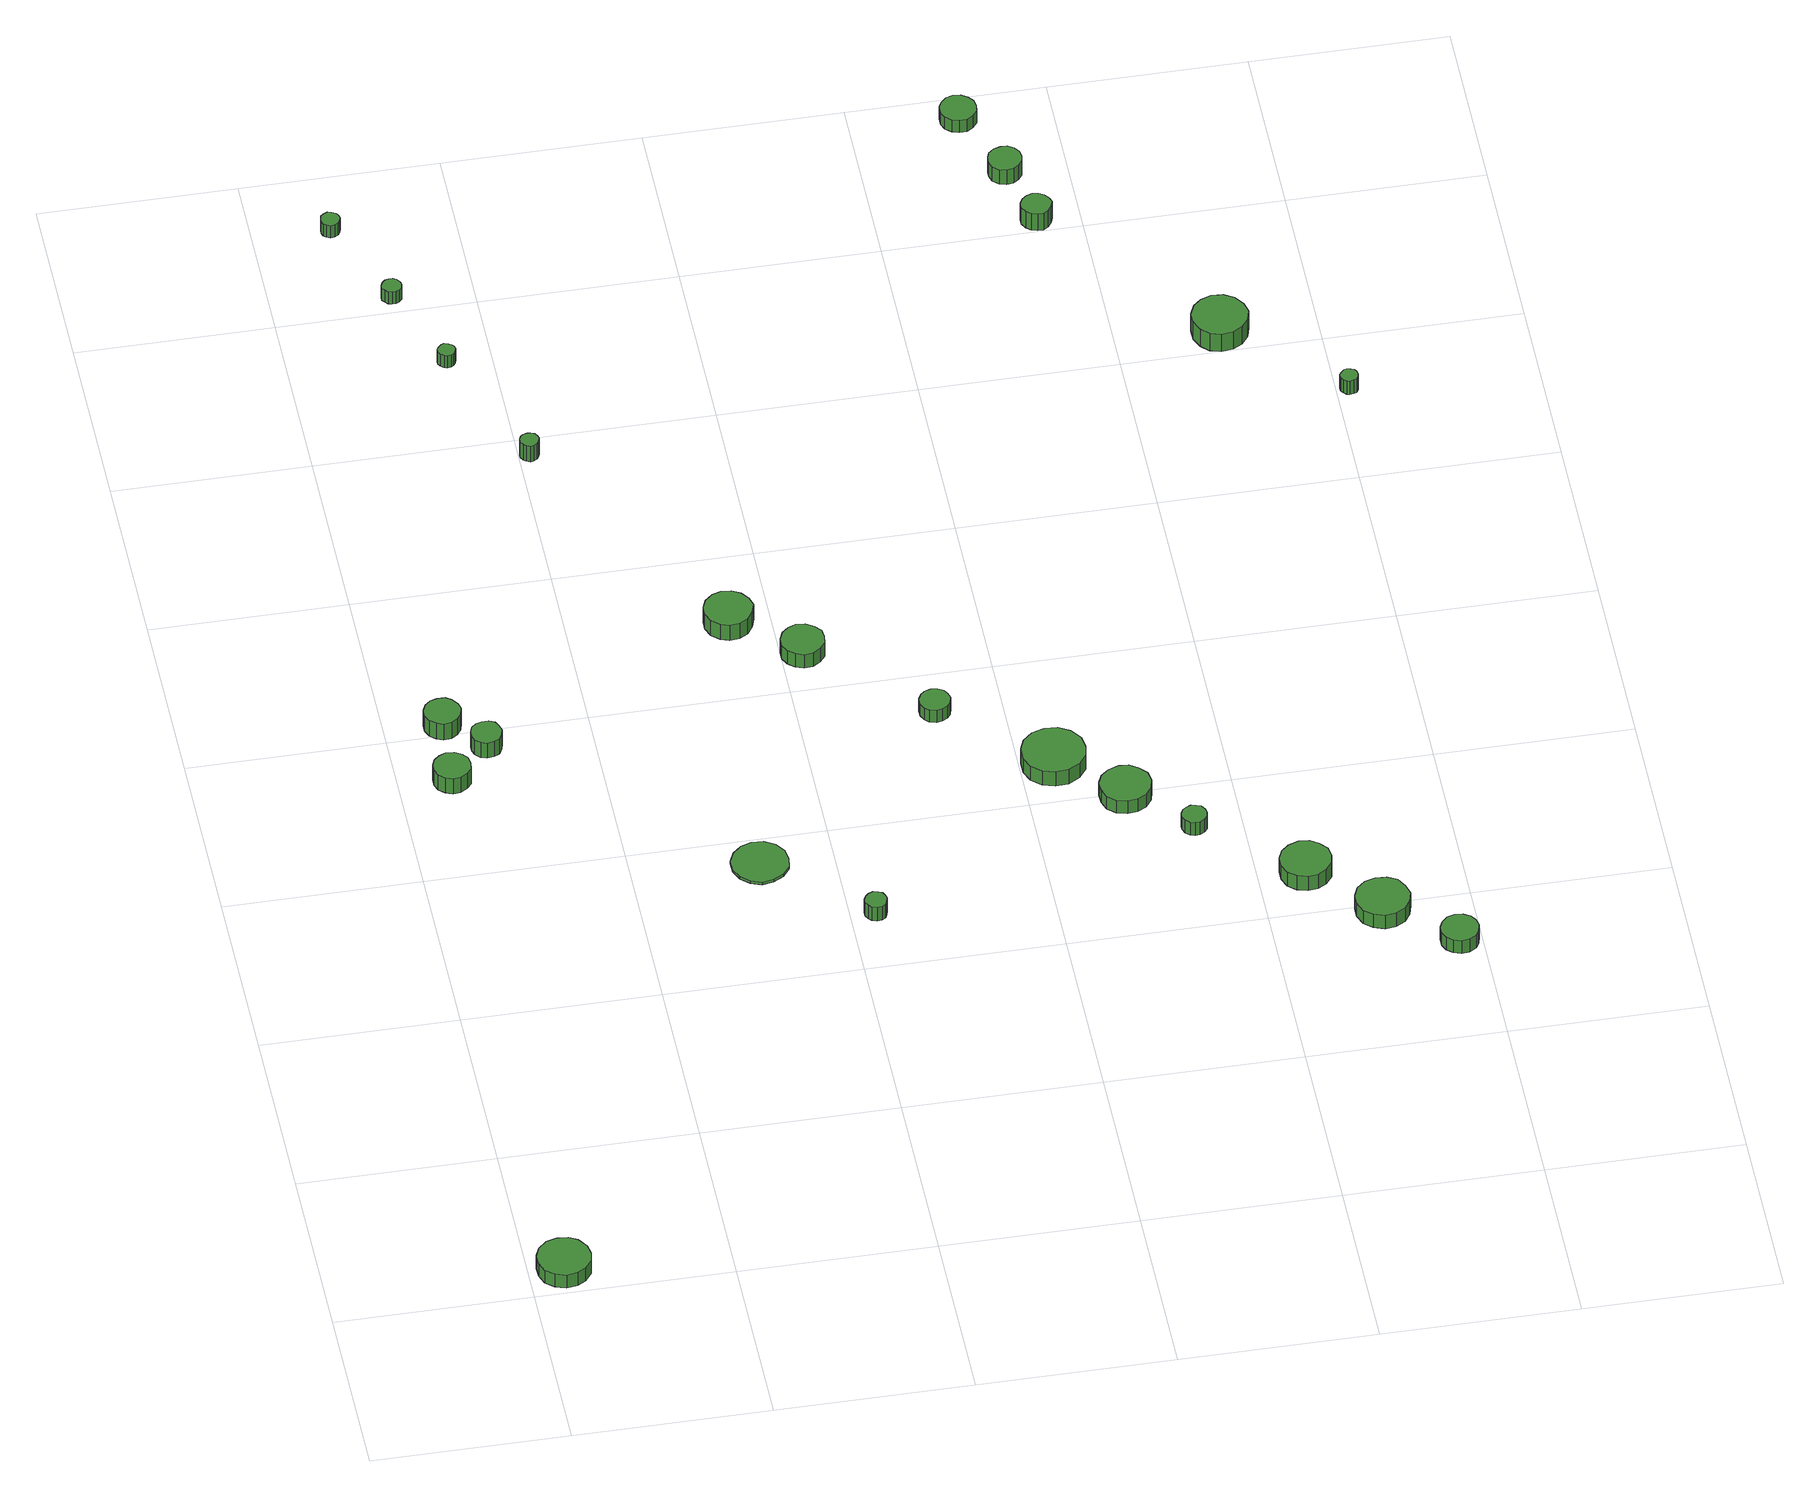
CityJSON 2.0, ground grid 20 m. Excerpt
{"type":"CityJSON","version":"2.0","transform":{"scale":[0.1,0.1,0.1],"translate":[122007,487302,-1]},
"CityObjects":{
"tree1":{"type":"SolitaryVegetationObject","attributes":{"function":"something"},"geometry":[{"type":"MultiSurface","lod":"1","boundaries":[[[0,1,2,3,4,5,6,7,8,9,10,11,12,13,14]],[[15,16,17,18,19,20,21,22,23,24,25,26,27,28,29]],[[0,29,28,1]],[[1,28,27,2]],[[2,27,26,3]],[[3,26,25,4]],[[4,25,24,5]],[[5,24,23,6]],[[6,23,22,7]],[[7,22,21,8]],[[8,21,20,9]],[[9,20,19,10]],[[10,19,18,11]],[[11,18,17,12]],[[12,17,16,13]],[[13,16,15,14]],[[14,15,29,0]]]}]},
"tree2":{"type":"SolitaryVegetationObject","attributes":{"function":"something"},"geometry":[{"type":"MultiSurface","lod":"1","boundaries":[[[30,31,32,33,34,35,36,37,38,39,40,41,42,43,44]],[[45,46,47,48,49,50,51,52,53,54,55,56,57,58,59]],[[30,59,58,31]],[[31,58,57,32]],[[32,57,56,33]],[[33,56,55,34]],[[34,55,54,35]],[[35,54,53,36]],[[36,53,52,37]],[[37,52,51,38]],[[38,51,50,39]],[[39,50,49,40]],[[40,49,48,41]],[[41,48,47,42]],[[42,47,46,43]],[[43,46,45,44]],[[44,45,59,30]]]}]},
"tree3":{"type":"SolitaryVegetationObject","attributes":{"function":"something"},"geometry":[{"type":"MultiSurface","lod":"1","boundaries":[[[60,61,62,63,64,65,66,67,68,69,70,71,72,73,74]],[[75,76,77,78,79,80,81,82,83,84,85,86,87,88,89]],[[60,89,88,61]],[[61,88,87,62]],[[62,87,86,63]],[[63,86,85,64]],[[64,85,84,65]],[[65,84,83,66]],[[66,83,82,67]],[[67,82,81,68]],[[68,81,80,69]],[[69,80,79,70]],[[70,79,78,71]],[[71,78,77,72]],[[72,77,76,73]],[[73,76,75,74]],[[74,75,89,60]]]}]},
"tree4":{"type":"SolitaryVegetationObject","attributes":{"function":"something"},"geometry":[{"type":"MultiSurface","lod":"1","boundaries":[[[90,91,92,93,94,95,96,97,98,99,100,101,102,103,104]],[[105,106,107,108,109,110,111,112,113,114,115,116,117,118,119]],[[90,119,118,91]],[[91,118,117,92]],[[92,117,116,93]],[[93,116,115,94]],[[94,115,114,95]],[[95,114,113,96]],[[96,113,112,97]],[[97,112,111,98]],[[98,111,110,99]],[[99,110,109,100]],[[100,109,108,101]],[[101,108,107,102]],[[102,107,106,103]],[[103,106,105,104]],[[104,105,119,90]]]}]},
"tree5":{"type":"SolitaryVegetationObject","attributes":{"function":"something"},"geometry":[{"type":"MultiSurface","lod":"1","boundaries":[[[120,121,122,123,124,125,126,127,128,129,130,131,132,133,134]],[[135,136,137,138,139,140,141,142,143,144,145,146,147,148,149]],[[120,149,148,121]],[[121,148,147,122]],[[122,147,146,123]],[[123,146,145,124]],[[124,145,144,125]],[[125,144,143,126]],[[126,143,142,127]],[[127,142,141,128]],[[128,141,140,129]],[[129,140,139,130]],[[130,139,138,131]],[[131,138,137,132]],[[132,137,136,133]],[[133,136,135,134]],[[134,135,149,120]]]}]},
"tree6":{"type":"SolitaryVegetationObject","attributes":{"function":"something"},"geometry":[{"type":"MultiSurface","lod":"1","boundaries":[[[150,151,152,153,154,155,156,157,158,159,160,161,162,163,164]],[[165,166,167,168,169,170,171,172,173,174,175,176,177,178,179]],[[150,179,178,151]],[[151,178,177,152]],[[152,177,176,153]],[[153,176,175,154]],[[154,175,174,155]],[[155,174,173,156]],[[156,173,172,157]],[[157,172,171,158]],[[158,171,170,159]],[[159,170,169,160]],[[160,169,168,161]],[[161,168,167,162]],[[162,167,166,163]],[[163,166,165,164]],[[164,165,179,150]]]}]},
"tree7":{"type":"SolitaryVegetationObject","attributes":{"function":"something"},"geometry":[{"type":"MultiSurface","lod":"1","boundaries":[[[180,181,182,183,184,185,186,187,188,189,190,191,192,193,194]],[[195,196,197,198,199,200,201,202,203,204,205,206,207,208,209]],[[180,209,208,181]],[[181,208,207,182]],[[182,207,206,183]],[[183,206,205,184]],[[184,205,204,185]],[[185,204,203,186]],[[186,203,202,187]],[[187,202,201,188]],[[188,201,200,189]],[[189,200,199,190]],[[190,199,198,191]],[[191,198,197,192]],[[192,197,196,193]],[[193,196,195,194]],[[194,195,209,180]]]}]},
"tree8":{"type":"SolitaryVegetationObject","attributes":{"function":"something"},"geometry":[{"type":"MultiSurface","lod":"1","boundaries":[[[210,211,212,213,214,215,216,217,218,219,220,221,222,223,224]],[[225,226,227,228,229,230,231,232,233,234,235,236,237,238,239]],[[210,239,238,211]],[[211,238,237,212]],[[212,237,236,213]],[[213,236,235,214]],[[214,235,234,215]],[[215,234,233,216]],[[216,233,232,217]],[[217,232,231,218]],[[218,231,230,219]],[[219,230,229,220]],[[220,229,228,221]],[[221,228,227,222]],[[222,227,226,223]],[[223,226,225,224]],[[224,225,239,210]]]}]},
"tree9":{"type":"SolitaryVegetationObject","attributes":{"function":"something"},"geometry":[{"type":"MultiSurface","lod":"1","boundaries":[[[240,241,242,243,244,245,246,247,248,249,250,251,252,253,254]],[[255,256,257,258,259,260,261,262,263,264,265,266,267,268,269]],[[240,269,268,241]],[[241,268,267,242]],[[242,267,266,243]],[[243,266,265,244]],[[244,265,264,245]],[[245,264,263,246]],[[246,263,262,247]],[[247,262,261,248]],[[248,261,260,249]],[[249,260,259,250]],[[250,259,258,251]],[[251,258,257,252]],[[252,257,256,253]],[[253,256,255,254]],[[254,255,269,240]]]}]},
"tree10":{"type":"SolitaryVegetationObject","attributes":{"function":"something"},"geometry":[{"type":"MultiSurface","lod":"1","boundaries":[[[270,271,272,273,274,275,276,277,278,279,280,281,282,283,284]],[[285,286,287,288,289,290,291,292,293,294,295,296,297,298,299]],[[270,299,298,271]],[[271,298,297,272]],[[272,297,296,273]],[[273,296,295,274]],[[274,295,294,275]],[[275,294,293,276]],[[276,293,292,277]],[[277,292,291,278]],[[278,291,290,279]],[[279,290,289,280]],[[280,289,288,281]],[[281,288,287,282]],[[282,287,286,283]],[[283,286,285,284]],[[284,285,299,270]]]}]},
"tree11":{"type":"SolitaryVegetationObject","attributes":{"function":"something"},"geometry":[{"type":"MultiSurface","lod":"1","boundaries":[[[300,301,302,303,304,305,306,307,308,309,310,311,312,313,314]],[[315,316,317,318,319,320,321,322,323,324,325,326,327,328,329]],[[300,329,328,301]],[[301,328,327,302]],[[302,327,326,303]],[[303,326,325,304]],[[304,325,324,305]],[[305,324,323,306]],[[306,323,322,307]],[[307,322,321,308]],[[308,321,320,309]],[[309,320,319,310]],[[310,319,318,311]],[[311,318,317,312]],[[312,317,316,313]],[[313,316,315,314]],[[314,315,329,300]]]}]},
"tree12":{"type":"SolitaryVegetationObject","attributes":{"function":"something"},"geometry":[{"type":"MultiSurface","lod":"1","boundaries":[[[330,331,332,333,334,335,336,337,338,339,340,341,342,343,344]],[[345,346,347,348,349,350,351,352,353,354,355,356,357,358,359]],[[330,359,358,331]],[[331,358,357,332]],[[332,357,356,333]],[[333,356,355,334]],[[334,355,354,335]],[[335,354,353,336]],[[336,353,352,337]],[[337,352,351,338]],[[338,351,350,339]],[[339,350,349,340]],[[340,349,348,341]],[[341,348,347,342]],[[342,347,346,343]],[[343,346,345,344]],[[344,345,359,330]]]}]},
"tree13":{"type":"SolitaryVegetationObject","attributes":{"function":"something"},"geometry":[{"type":"MultiSurface","lod":"1","boundaries":[[[360,361,362,363,364,365,366,367,368,369,370,371,372,373,374]],[[375,376,377,378,379,380,381,382,383,384,385,386,387,388,389]],[[360,389,388,361]],[[361,388,387,362]],[[362,387,386,363]],[[363,386,385,364]],[[364,385,384,365]],[[365,384,383,366]],[[366,383,382,367]],[[367,382,381,368]],[[368,381,380,369]],[[369,380,379,370]],[[370,379,378,371]],[[371,378,377,372]],[[372,377,376,373]],[[373,376,375,374]],[[374,375,389,360]]]}]},
"tree14":{"type":"SolitaryVegetationObject","attributes":{"function":"something"},"geometry":[{"type":"MultiSurface","lod":"1","boundaries":[[[390,391,392,393,394,395,396,397,398,399,400,401,402,403,404]],[[405,406,407,408,409,410,411,412,413,414,415,416,417,418,419]],[[390,419,418,391]],[[391,418,417,392]],[[392,417,416,393]],[[393,416,415,394]],[[394,415,414,395]],[[395,414,413,396]],[[396,413,412,397]],[[397,412,411,398]],[[398,411,410,399]],[[399,410,409,400]],[[400,409,408,401]],[[401,408,407,402]],[[402,407,406,403]],[[403,406,405,404]],[[404,405,419,390]]]}]},
"tree15":{"type":"SolitaryVegetationObject","attributes":{"function":"something"},"geometry":[{"type":"MultiSurface","lod":"1","boundaries":[[[420,421,422,423,424,425,426,427,428,429,430,431,432,433,434]],[[435,436,437,438,439,440,441,442,443,444,445,446,447,448,449]],[[420,449,448,421]],[[421,448,447,422]],[[422,447,446,423]],[[423,446,445,424]],[[424,445,444,425]],[[425,444,443,426]],[[426,443,442,427]],[[427,442,441,428]],[[428,441,440,429]],[[429,440,439,430]],[[430,439,438,431]],[[431,438,437,432]],[[432,437,436,433]],[[433,436,435,434]],[[434,435,449,420]]]}]},
"tree16":{"type":"SolitaryVegetationObject","attributes":{"function":"something"},"geometry":[{"type":"MultiSurface","lod":"1","boundaries":[[[450,451,452,453,454,455,456,457,458,459,460,461,462,463,464]],[[465,466,467,468,469,470,471,472,473,474,475,476,477,478,479]],[[450,479,478,451]],[[451,478,477,452]],[[452,477,476,453]],[[453,476,475,454]],[[454,475,474,455]],[[455,474,473,456]],[[456,473,472,457]],[[457,472,471,458]],[[458,471,470,459]],[[459,470,469,460]],[[460,469,468,461]],[[461,468,467,462]],[[462,467,466,463]],[[463,466,465,464]],[[464,465,479,450]]]}]},
"tree17":{"type":"SolitaryVegetationObject","attributes":{"function":"something"},"geometry":[{"type":"MultiSurface","lod":"1","boundaries":[[[480,481,482,483,484,485,486,487,488,489,490,491,492,493,494]],[[495,496,497,498,499,500,501,502,503,504,505,506,507,508,509]],[[480,509,508,481]],[[481,508,507,482]],[[482,507,506,483]],[[483,506,505,484]],[[484,505,504,485]],[[485,504,503,486]],[[486,503,502,487]],[[487,502,501,488]],[[488,501,500,489]],[[489,500,499,490]],[[490,499,498,491]],[[491,498,497,492]],[[492,497,496,493]],[[493,496,495,494]],[[494,495,509,480]]]}]},
"tree18":{"type":"SolitaryVegetationObject","attributes":{"function":"something"},"geometry":[{"type":"MultiSurface","lod":"1","boundaries":[[[510,511,512,513,514,515,516,517,518,519,520,521,522,523,524]],[[525,526,527,528,529,530,531,532,533,534,535,536,537,538,539]],[[510,539,538,511]],[[511,538,537,512]],[[512,537,536,513]],[[513,536,535,514]],[[514,535,534,515]],[[515,534,533,516]],[[516,533,532,517]],[[517,532,531,518]],[[518,531,530,519]],[[519,530,529,520]],[[520,529,528,521]],[[521,528,527,522]],[[522,527,526,523]],[[523,526,525,524]],[[524,525,539,510]]]}]},
"tree19":{"type":"SolitaryVegetationObject","attributes":{"function":"something"},"geometry":[{"type":"MultiSurface","lod":"1","boundaries":[[[540,541,542,543,544,545,546,547,548,549,550,551,552,553,554]],[[555,556,557,558,559,560,561,562,563,564,565,566,567,568,569]],[[540,569,568,541]],[[541,568,567,542]],[[542,567,566,543]],[[543,566,565,544]],[[544,565,564,545]],[[545,564,563,546]],[[546,563,562,547]],[[547,562,561,548]],[[548,561,560,549]],[[549,560,559,550]],[[550,559,558,551]],[[551,558,557,552]],[[552,557,556,553]],[[553,556,555,554]],[[554,555,569,540]]]}]},
"tree20":{"type":"SolitaryVegetationObject","attributes":{"function":"something"},"geometry":[{"type":"MultiSurface","lod":"1","boundaries":[[[570,571,572,573,574,575,576,577,578,579,580,581,582,583,584]],[[585,586,587,588,589,590,591,592,593,594,595,596,597,598,599]],[[570,599,598,571]],[[571,598,597,572]],[[572,597,596,573]],[[573,596,595,574]],[[574,595,594,575]],[[575,594,593,576]],[[576,593,592,577]],[[577,592,591,578]],[[578,591,590,579]],[[579,590,589,580]],[[580,589,588,581]],[[581,588,587,582]],[[582,587,586,583]],[[583,586,585,584]],[[584,585,599,570]]]}]},
"tree21":{"type":"SolitaryVegetationObject","attributes":{"function":"something"},"geometry":[{"type":"MultiSurface","lod":"1","boundaries":[[[600,601,602,603,604,605,606,607,608,609,610,611,612,613,614]],[[615,616,617,618,619,620,621,622,623,624,625,626,627,628,629]],[[600,629,628,601]],[[601,628,627,602]],[[602,627,626,603]],[[603,626,625,604]],[[604,625,624,605]],[[605,624,623,606]],[[606,623,622,607]],[[607,622,621,608]],[[608,621,620,609]],[[609,620,619,610]],[[610,619,618,611]],[[611,618,617,612]],[[612,617,616,613]],[[613,616,615,614]],[[614,615,629,600]]]}]},
"tree22":{"type":"SolitaryVegetationObject","attributes":{"function":"something"},"geometry":[{"type":"MultiSurface","lod":"1","boundaries":[[[630,631,632,633,634,635,636,637,638,639,640,641,642,643,644]],[[645,646,647,648,649,650,651,652,653,654,655,656,657,658,659]],[[630,659,658,631]],[[631,658,657,632]],[[632,657,656,633]],[[633,656,655,634]],[[634,655,654,635]],[[635,654,653,636]],[[636,653,652,637]],[[637,652,651,638]],[[638,651,650,639]],[[639,650,649,640]],[[640,649,648,641]],[[641,648,647,642]],[[642,647,646,643]],[[643,646,645,644]],[[644,645,659,630]]]}]},
"tree23":{"type":"SolitaryVegetationObject","attributes":{"function":"something"},"geometry":[{"type":"MultiSurface","lod":"1","boundaries":[[[660,661,662,663,664,665,666,667,668,669,670,671,672,673,674]],[[675,676,677,678,679,680,681,682,683,684,685,686,687,688,689]],[[660,689,688,661]],[[661,688,687,662]],[[662,687,686,663]],[[663,686,685,664]],[[664,685,684,665]],[[665,684,683,666]],[[666,683,682,667]],[[667,682,681,668]],[[668,681,680,669]],[[669,680,679,670]],[[670,679,678,671]],[[671,678,677,672]],[[672,677,676,673]],[[673,676,675,674]],[[674,675,689,660]]]}]},
"tree24":{"type":"SolitaryVegetationObject","attributes":{"function":"something"},"geometry":[{"type":"MultiSurface","lod":"1","boundaries":[[[690,691,692,693,694,695,696,697,698,699,700,701,702,703,704]],[[705,706,707,708,709,710,711,712,713,714,715,716,717,718,719]],[[690,719,718,691]],[[691,718,717,692]],[[692,717,716,693]],[[693,716,715,694]],[[694,715,714,695]],[[695,714,713,696]],[[696,713,712,697]],[[697,712,711,698]],[[698,711,710,699]],[[699,710,709,700]],[[700,709,708,701]],[[701,708,707,702]],[[702,707,706,703]],[[703,706,705,704]],[[704,705,719,690]]]}]},
"tree25":{"type":"SolitaryVegetationObject","attributes":{"function":"something"}}
},
"vertices":[
[62,34,24],[60,45,24],[53,55,24],[44,60,24],[33,61,24],[22,58,24],[13,50,24],[9,40,24],[9,29,24],[13,18,24],[22,11,24],[33,7,24],[44,9,24],[53,14,24],[60,23,24],[60,23,7],[53,14,7],[44,9,7],[33,7,7],[22,11,7],[13,18,7],[9,29,7],[9,40,7],[13,50,7],[22,58,7],[33,61,7],[44,60,7],[53,55,7],[60,45,7],[62,34,7],
[71,733,30],[70,741,30],[65,747,30],[58,751,30],[50,752,30],[43,749,30],[37,744,30],[34,737,30],[34,729,30],[37,722,30],[43,717,30],[50,714,30],[58,715,30],[65,719,30],[70,725,30],[70,725,10],[65,719,10],[58,715,10],[50,714,10],[43,717,10],[37,722,10],[34,729,10],[34,737,10],[37,744,10],[43,749,10],[50,752,10],[58,751,10],[65,747,10],[70,741,10],[71,733,10],
[76,810,31],[74,817,31],[69,824,31],[63,828,31],[55,828,31],[48,826,31],[42,821,31],[39,814,31],[39,806,31],[42,799,31],[48,794,31],[55,791,31],[63,792,31],[69,796,31],[74,802,31],[74,802,10],[69,796,10],[63,792,10],[55,791,10],[48,794,10],[42,799,10],[39,806,10],[39,814,10],[42,821,10],[48,826,10],[55,828,10],[63,828,10],[69,824,10],[74,817,10],[76,810,10],
[110,774,30],[108,780,30],[105,786,30],[99,789,30],[92,789,30],[86,787,30],[81,783,30],[79,777,30],[79,771,30],[81,765,30],[86,760,30],[92,758,30],[99,759,30],[105,762,30],[108,768,30],[108,768,10],[105,762,10],[99,759,10],[92,758,10],[86,760,10],[81,765,10],[79,771,10],[79,777,10],[81,783,10],[86,787,10],[92,789,10],[99,789,10],[105,786,10],[108,780,10],[110,774,10],
[355,563,12],[353,575,12],[346,585,12],[335,591,12],[323,592,12],[312,588,12],[303,580,12],[298,569,12],[298,557,12],[303,546,12],[312,538,12],[323,534,12],[335,536,12],[346,542,12],[353,551,12],[353,551,9],[346,542,9],[335,536,9],[323,534,9],[312,538,9],[303,546,9],[298,557,9],[298,569,9],[303,580,9],[312,588,9],[323,592,9],[335,591,9],[346,585,9],[353,575,9],[355,563,9],
[87,1525,23],[86,1529,23],[84,1532,23],[80,1534,23],[76,1535,23],[72,1533,23],[69,1531,23],[68,1527,23],[68,1523,23],[69,1519,23],[72,1517,23],[76,1515,23],[80,1516,23],[84,1518,23],[86,1521,23],[86,1521,7],[84,1518,7],[80,1516,7],[76,1515,7],[72,1517,7],[69,1519,7],[68,1523,7],[68,1527,7],[69,1531,7],[72,1533,7],[76,1535,7],[80,1534,7],[84,1532,7],[86,1529,7],[87,1525,7],
[129,1421,23],[128,1425,23],[125,1429,23],[122,1431,23],[118,1431,23],[114,1430,23],[111,1427,23],[109,1423,23],[109,1419,23],[111,1416,23],[114,1413,23],[118,1412,23],[122,1412,23],[125,1414,23],[128,1417,23],[128,1417,7],[125,1414,7],[122,1412,7],[118,1412,7],[114,1413,7],[111,1416,7],[109,1419,7],[109,1423,7],[111,1427,7],[114,1430,7],[118,1431,7],[122,1431,7],[125,1429,7],[128,1425,7],[129,1421,7],
[164,1321,24],[163,1325,24],[161,1327,24],[158,1329,24],[154,1330,24],[151,1329,24],[148,1326,24],[146,1323,24],[146,1319,24],[148,1316,24],[151,1313,24],[154,1312,24],[158,1313,24],[161,1314,24],[163,1317,24],[163,1317,8],[161,1314,8],[158,1313,8],[154,1312,8],[151,1313,8],[148,1316,8],[146,1319,8],[146,1323,8],[148,1326,8],[151,1329,8],[154,1330,8],[158,1329,8],[161,1327,8],[163,1325,8],[164,1321,8],
[220,1176,29],[219,1180,29],[217,1183,29],[213,1185,29],[210,1185,29],[206,1184,29],[203,1182,29],[201,1178,29],[201,1174,29],[203,1170,29],[206,1168,29],[210,1166,29],[213,1167,29],[217,1169,29],[219,1172,29],[219,1172,8],[217,1169,8],[213,1167,8],[210,1166,8],[206,1168,8],[203,1170,8],[201,1174,8],[201,1178,8],[203,1182,8],[206,1184,8],[210,1185,8],[213,1185,8],[217,1183,8],[219,1180,8],[220,1176,8],
[436,475,27],[435,479,27],[433,483,27],[429,485,27],[424,486,27],[419,484,27],[416,481,27],[414,477,27],[414,472,27],[416,468,27],[419,465,27],[424,463,27],[429,464,27],[433,466,27],[435,470,27],[435,470,9],[433,466,9],[429,464,9],[424,463,9],[419,465,9],[416,468,9],[414,472,9],[414,477,9],[416,481,9],[419,484,9],[424,486,9],[429,485,9],[433,483,9],[435,479,9],[436,475,9],
[383,907,28],[380,917,28],[374,925,28],[365,930,28],[355,931,28],[346,928,28],[338,921,28],[334,912,28],[334,902,28],[338,892,28],[346,885,28],[355,882,28],[365,883,28],[374,888,28],[380,897,28],[380,897,8],[374,888,8],[365,883,8],[355,882,8],[346,885,8],[338,892,8],[334,902,8],[334,912,8],[338,921,8],[346,928,8],[355,931,8],[365,930,8],[374,925,8],[380,917,8],[383,907,8],
[443,852,26],[442,861,26],[436,868,26],[428,873,26],[419,874,26],[411,871,26],[404,865,26],[400,856,26],[400,847,26],[404,839,26],[411,833,26],[419,830,26],[428,831,26],[436,836,26],[442,843,26],[442,843,8],[436,836,8],[428,831,8],[419,830,8],[411,833,8],[404,839,8],[400,847,8],[400,856,8],[404,865,8],[411,871,8],[419,874,8],[428,873,8],[436,868,8],[442,861,8],[443,852,8],
[549,747,24],[547,753,24],[544,758,24],[538,761,24],[532,762,24],[525,760,24],[521,756,24],[518,750,24],[518,743,24],[521,737,24],[525,733,24],[532,731,24],[538,732,24],[544,735,24],[547,740,24],[547,740,8],[544,735,8],[538,732,8],[532,731,8],[525,733,8],[521,737,8],[518,743,8],[518,750,8],[521,756,8],[525,760,8],[532,762,8],[538,761,8],[544,758,8],[547,753,8],[549,747,8],
[665,652,27],[663,665,27],[655,676,27],[643,683,27],[630,684,27],[617,680,27],[607,671,27],[602,659,27],[602,646,27],[607,634,27],[617,625,27],[630,621,27],[643,622,27],[655,629,27],[663,639,27],[663,639,8],[655,629,8],[643,622,8],[630,621,8],[617,625,8],[607,634,8],[602,646,8],[602,659,8],[607,671,8],[617,680,8],[630,684,8],[643,683,8],[655,676,8],[663,665,8],[665,652,8],
[720,595,25],[718,606,25],[711,614,25],[702,620,25],[692,621,25],[681,617,25],[673,610,25],[669,601,25],[669,590,25],[673,580,25],[681,573,25],[692,570,25],[702,571,25],[711,576,25],[718,585,25],[718,585,8],[711,576,8],[702,571,8],[692,570,8],[681,573,8],[673,580,8],[669,590,8],[669,601,8],[673,610,8],[681,617,8],[692,621,8],[702,620,8],[711,614,8],[718,606,8],[720,595,8],
[765,540,25],[764,545,25],[761,550,25],[756,552,25],[751,553,25],[746,551,25],[742,548,25],[740,543,25],[740,538,25],[742,533,25],[746,529,25],[751,528,25],[756,528,25],[761,531,25],[764,535,25],[764,535,8],[761,531,8],[756,528,8],[751,528,8],[746,529,8],[742,533,8],[740,538,8],[740,543,8],[742,548,8],[746,551,8],[751,553,8],[756,552,8],[761,550,8],[764,545,8],[765,540,8],
[873,456,27],[871,467,27],[864,475,27],[855,481,27],[845,482,27],[834,478,27],[826,471,27],[822,462,27],[822,451,27],[826,441,27],[834,434,27],[845,431,27],[855,432,27],[864,437,27],[871,446,27],[871,446,8],[864,437,8],[855,432,8],[845,431,8],[834,434,8],[826,441,8],[822,451,8],[822,462,8],[826,471,8],[834,478,8],[845,482,8],[855,481,8],[864,475,8],[871,467,8],[873,456,8],
[939,391,26],[936,402,26],[930,412,26],[920,417,26],[909,418,26],[898,415,26],[889,407,26],[885,397,26],[885,386,26],[889,375,26],[898,368,26],[909,364,26],[920,365,26],[930,371,26],[936,380,26],[936,380,8],[930,371,8],[920,365,8],[909,364,8],[898,368,8],[889,375,8],[885,386,8],[885,397,8],[889,407,8],[898,415,8],[909,418,8],[920,417,8],[930,412,8],[936,402,8],[939,391,8],
[997,335,25],[995,343,25],[991,349,25],[984,353,25],[976,354,25],[968,352,25],[962,346,25],[959,339,25],[959,331,25],[962,324,25],[968,319,25],[976,316,25],[984,317,25],[991,321,25],[995,327,25],[995,327,8],[991,321,8],[984,317,8],[976,316,8],[968,319,8],[962,324,8],[959,331,8],[959,339,8],[962,346,8],[968,352,8],[976,354,8],[984,353,8],[991,349,8],[995,343,8],[997,335,8],
[725,1569,24],[724,1576,24],[719,1582,24],[713,1586,24],[705,1587,24],[698,1585,24],[692,1579,24],[689,1573,24],[689,1565,24],[692,1558,24],[698,1553,24],[705,1551,24],[713,1551,24],[719,1555,24],[724,1561,24],[724,1561,8],[719,1555,8],[713,1551,8],[705,1551,8],[698,1553,8],[692,1558,8],[689,1565,8],[689,1573,8],[692,1579,8],[698,1585,8],[705,1587,8],[713,1586,8],[719,1582,8],[724,1576,8],[725,1569,8],
[772,1415,30],[770,1421,30],[766,1426,30],[761,1429,30],[755,1430,30],[749,1428,30],[744,1424,30],[741,1418,30],[741,1412,30],[744,1406,30],[749,1402,30],[755,1400,30],[761,1400,30],[766,1403,30],[770,1409,30],[770,1409,8],[766,1403,8],[761,1400,8],[755,1400,8],[749,1402,8],[744,1406,8],[741,1412,8],[741,1418,8],[744,1424,8],[749,1428,8],[755,1430,8],[761,1429,8],[766,1426,8],[770,1421,8],[772,1415,8],
[755,1487,27],[754,1494,27],[750,1500,27],[744,1504,27],[737,1504,27],[730,1502,27],[724,1497,27],[722,1491,27],[722,1484,27],[724,1477,27],[730,1472,27],[737,1470,27],[744,1471,27],[750,1475,27],[754,1480,27],[754,1480,8],[750,1475,8],[744,1471,8],[737,1470,8],[730,1472,8],[724,1477,8],[722,1484,8],[722,1491,8],[724,1497,8],[730,1502,8],[737,1504,8],[744,1504,8],[750,1500,8],[754,1494,8],[755,1487,8],
[932,1227,31],[929,1238,31],[922,1248,31],[912,1254,31],[900,1255,31],[889,1251,31],[881,1244,31],[876,1233,31],[876,1221,31],[881,1210,31],[889,1202,31],[900,1199,31],[912,1200,31],[922,1206,31],[929,1215,31],[929,1215,8],[922,1206,8],[912,1200,8],[900,1199,8],[889,1202,8],[881,1210,8],[876,1221,8],[876,1233,8],[881,1244,8],[889,1251,8],[900,1255,8],[912,1254,8],[922,1248,8],[929,1238,8],[932,1227,8],
[1022,1125,26],[1021,1129,26],[1019,1132,26],[1016,1133,26],[1012,1134,26],[1009,1133,26],[1006,1130,26],[1004,1127,26],[1004,1123,26],[1006,1120,26],[1009,1117,26],[1012,1116,26],[1016,1117,26],[1019,1118,26],[1021,1121,26],[1021,1121,8],[1019,1118,8],[1016,1117,8],[1012,1116,8],[1009,1117,8],[1006,1120,8],[1004,1123,8],[1004,1127,8],[1006,1130,8],[1009,1133,8],[1012,1134,8],[1016,1133,8],[1019,1132,8],[1021,1129,8],[1022,1125,8]
]}
